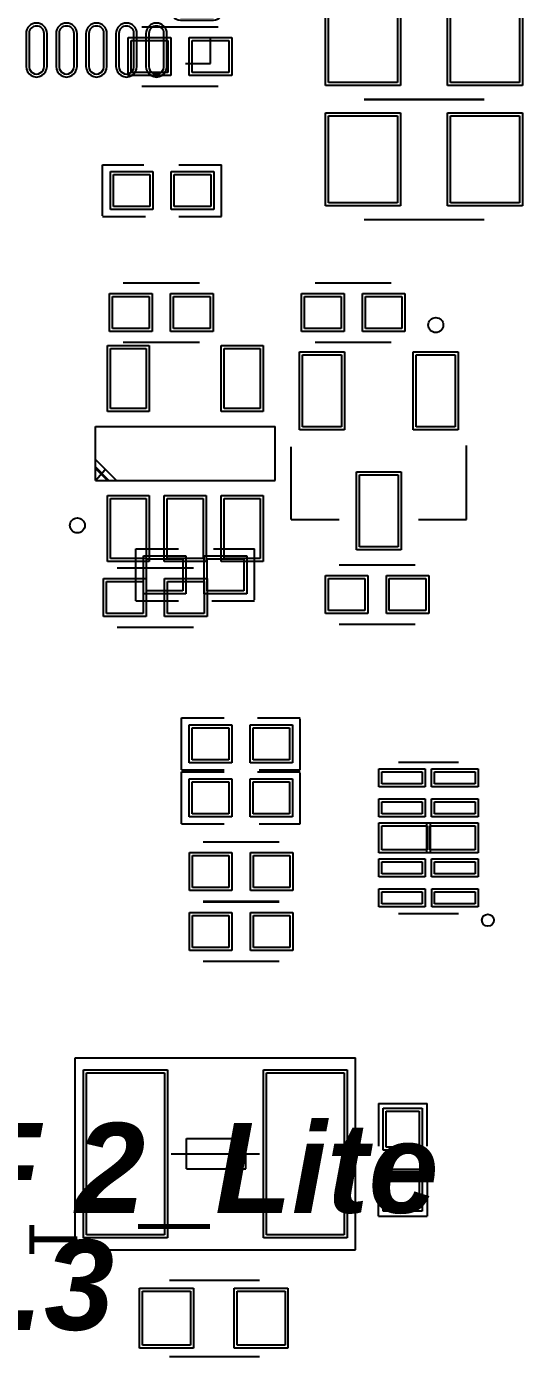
# Model space of a CAD drawing. Header units: inches. Extents: x -5 to 125, y -8 to 83.
# Drawn here: x 99.08 to 107.35, y 39.58 to 61.75 of the extents above; entities that cross this region are included whole.
import ezdxf

# ---------------------------------------------------------------- set-up
doc = ezdxf.new("R2010")
doc.units = ezdxf.units.IN
for name, color, linetype in [('Bottom Overlay', 54, 'Continuous'), ('Bottom Paste', 16, 'Continuous'), ('Bottom Solder', 6, 'Continuous'), ('Top Overlay', 2, 'Continuous'), ('Top Paste', 8, 'Continuous'), ('Top Solder', 216, 'Continuous')]:
    doc.layers.add(name, color=color, linetype=linetype)
doc.styles.add('Arial', font='', dxfattribs={"height": 0.2})
doc.styles.add('Arial_Bold_Italic', font='', dxfattribs={"height": 0.2})
doc.styles.get('Arial').set_extended_font_data('Arial')
doc.styles.get('Arial_Bold_Italic').set_extended_font_data('Arial', italic=True, bold=True)

# ---------------------------------------------------------------- blocks, each defined once
blk = doc.blocks.new('0805C_42')
at = {"layer": 'Top Overlay'}
for p, q in [((-1, 1), (1, 1)), ((-1, -1), (1, -1))]:
    blk.add_line(p, q, dxfattribs=at)
at = {"layer": 'Top Paste'}
for p, q in [((-1.591, 0.725), (-0.441, 0.725)), ((-1.591, -0.725), (-1.591, 0.725)), ((-0.441, 0.725), (-0.441, -0.725)), ((0.441, 0.725), (1.591, 0.725)), ((0.441, -0.725), (0.441, 0.725)), ((1.591, 0.725), (1.591, -0.725)), ((-0.441, -0.725), (-1.591, -0.725)), ((1.591, -0.725), (0.441, -0.725))]:
    blk.add_line(p, q, dxfattribs=at)
at = {"layer": 'Top Solder'}
for p, q in [((-1.641, 0.775), (-0.391, 0.775)), ((-1.641, -0.775), (-1.641, 0.775)), ((-0.391, 0.775), (-0.391, -0.775)), ((0.391, 0.775), (1.641, 0.775)), ((0.391, -0.775), (0.391, 0.775)), ((1.641, 0.775), (1.641, -0.775)), ((-0.391, -0.775), (-1.641, -0.775)), ((1.641, -0.775), (0.391, -0.775))]:
    blk.add_line(p, q, dxfattribs=at)
blk = doc.blocks.new('0805C_43')
at = {"layer": 'Top Overlay'}
for p, q in [((-1, 1), (1, 1)), ((-1, -1), (1, -1))]:
    blk.add_line(p, q, dxfattribs=at)
at = {"layer": 'Top Paste'}
for p, q in [((-1.591, 0.725), (-0.441, 0.725)), ((-1.591, -0.725), (-1.591, 0.725)), ((-0.441, 0.725), (-0.441, -0.725)), ((0.441, 0.725), (1.591, 0.725)), ((0.441, -0.725), (0.441, 0.725)), ((1.591, 0.725), (1.591, -0.725)), ((-0.441, -0.725), (-1.591, -0.725)), ((1.591, -0.725), (0.441, -0.725))]:
    blk.add_line(p, q, dxfattribs=at)
at = {"layer": 'Top Solder'}
for p, q in [((-1.641, 0.775), (-0.391, 0.775)), ((-1.641, -0.775), (-1.641, 0.775)), ((-0.391, 0.775), (-0.391, -0.775)), ((0.391, 0.775), (1.641, 0.775)), ((0.391, -0.775), (0.391, 0.775)), ((1.641, 0.775), (1.641, -0.775)), ((-0.391, -0.775), (-1.641, -0.775)), ((1.641, -0.775), (0.391, -0.775))]:
    blk.add_line(p, q, dxfattribs=at)
blk = doc.blocks.new('SOT_235_58')
at = {"layer": 'Top Overlay'}
for p, q in [((-0.225, 1.5), (-0.45, 1.275)), ((-0.225, 1.5), (-0.45, 1.3)), ((-0.25, 1.5), (-0.45, 1.3)), ((-0.1, 1.5), (-0.45, 1.15)), ((-0.45, 1.5), (0.45, 1.5)), ((-0.45, 1.5), (-0.45, 1.275)), ((-0.45, 1.5), (-0.265, 1.335)), ((-0.45, 1.5), (-0.45, -1.5)), ((-0.1, 1.5), (-0.025, 1.5)), ((0.45, 1.5), (0.45, -1.5)), ((-0.45, -1.5), (0.45, -1.5))]:
    blk.add_line(p, q, dxfattribs=at)
blk.add_circle((-1.2, 1.8), 0.125, dxfattribs=at)
at = {"layer": 'Top Paste'}
for p, q in [((-1.75, 0.65), (-1.75, 1.25)), ((-1.75, 1.25), (-0.75, 1.25)), ((-0.75, 1.25), (-0.75, 0.65)), ((0.75, 0.65), (0.75, 1.25)), ((0.75, 1.25), (1.75, 1.25)), ((1.75, 1.25), (1.75, 0.65)), ((-0.75, 0.65), (-1.75, 0.65)), ((1.75, 0.65), (0.75, 0.65)), ((-1.75, -0.3), (-1.75, 0.3)), ((-1.75, 0.3), (-0.75, 0.3)), ((-0.75, 0.3), (-0.75, -0.3)), ((-0.75, -0.3), (-1.75, -0.3)), ((-1.75, -1.25), (-1.75, -0.65)), ((-1.75, -0.65), (-0.75, -0.65)), ((-0.75, -0.65), (-0.75, -1.25)), ((0.75, -1.25), (0.75, -0.65)), ((0.75, -0.65), (1.75, -0.65)), ((1.75, -0.65), (1.75, -1.25)), ((-0.75, -1.25), (-1.75, -1.25)), ((1.75, -1.25), (0.75, -1.25))]:
    blk.add_line(p, q, dxfattribs=at)
at = {"layer": 'Top Solder'}
for p, q in [((-1.8, 0.6), (-1.8, 1.3)), ((-1.8, 1.3), (-0.7, 1.3)), ((-0.7, 1.3), (-0.7, 0.6)), ((0.7, 0.6), (0.7, 1.3)), ((0.7, 1.3), (1.8, 1.3)), ((1.8, 1.3), (1.8, 0.6)), ((-0.7, 0.6), (-1.8, 0.6)), ((1.8, 0.6), (0.7, 0.6)), ((-1.8, -0.35), (-1.8, 0.35)), ((-1.8, 0.35), (-0.7, 0.35)), ((-0.7, 0.35), (-0.7, -0.35)), ((-0.7, -0.35), (-1.8, -0.35)), ((-1.8, -1.3), (-1.8, -0.6)), ((-1.8, -0.6), (-0.7, -0.6)), ((-0.7, -0.6), (-0.7, -1.3)), ((0.7, -1.3), (0.7, -0.6)), ((0.7, -0.6), (1.8, -0.6)), ((1.8, -0.6), (1.8, -1.3)), ((-0.7, -1.3), (-1.8, -1.3)), ((1.8, -1.3), (0.7, -1.3))]:
    blk.add_line(p, q, dxfattribs=at)
blk = doc.blocks.new('SOT_233_N_84')
at = {"layer": 'Top Overlay'}
for p, q in [((1.143, 1.46), (-0.089, 1.46)), ((1.143, 0.66), (1.143, 1.46)), ((1.143, -1.46), (1.143, -0.66)), ((1.143, -1.46), (-0.064, -1.46))]:
    blk.add_line(p, q, dxfattribs=at)
blk.add_circle((-2.095, 0.95), 0.125, dxfattribs=at)
at = {"layer": 'Top Paste'}
for p, q in [((-1.6, 0.625), (-1.6, 1.275)), ((-1.6, 1.275), (-0.4, 1.275)), ((-0.4, 1.275), (-0.4, 0.625)), ((-0.4, 0.625), (-1.6, 0.625)), ((0.4, -0.325), (0.4, 0.325)), ((0.4, 0.325), (1.6, 0.325)), ((1.6, 0.325), (1.6, -0.325)), ((1.6, -0.325), (0.4, -0.325)), ((-1.6, -1.275), (-1.6, -0.625)), ((-1.6, -0.625), (-0.4, -0.625)), ((-0.4, -0.625), (-0.4, -1.275)), ((-0.4, -1.275), (-1.6, -1.275))]:
    blk.add_line(p, q, dxfattribs=at)
at = {"layer": 'Top Solder'}
for p, q in [((-1.65, 0.575), (-1.65, 1.325)), ((-1.65, 1.325), (-0.35, 1.325)), ((-0.35, 1.325), (-0.35, 0.575)), ((-0.35, 0.575), (-1.65, 0.575)), ((0.35, -0.375), (0.35, 0.375)), ((0.35, 0.375), (1.65, 0.375)), ((1.65, 0.375), (1.65, -0.375)), ((1.65, -0.375), (0.35, -0.375)), ((-1.65, -1.325), (-1.65, -0.575)), ((-1.65, -0.575), (-0.35, -0.575)), ((-0.35, -0.575), (-0.35, -1.325)), ((-0.35, -1.325), (-1.65, -1.325))]:
    blk.add_line(p, q, dxfattribs=at)
blk = doc.blocks.new('QFN32P_0_5BSC_5_5_H_3__65_3_65_85')
at = {"layer": 'Top Overlay'}
for p, q in [((-2.65, 2.21), (-2.65, 2.65)), ((-2.248, 2.65), (-2.65, 2.65)), ((2.65, 2.65), (2.223, 2.65)), ((2.65, 2.235), (2.65, 2.65)), ((-2.65, -2.65), (-2.65, -2.21)), ((2.65, -2.65), (2.65, -2.235)), ((-2.21, -2.65), (-2.65, -2.65)), ((2.65, -2.65), (2.235, -2.65))]:
    blk.add_line(p, q, dxfattribs=at)
blk.add_circle((-3.2, 2.286), 0.125, dxfattribs=at)
at = {"layer": 'Top Paste'}
for p, q in [((-1.875, 2.7), (-1.875, 2.15)), ((-1.625, 2.15), (-1.625, 2.7)), ((-1.375, 2.7), (-1.375, 2.15)), ((-1.125, 2.15), (-1.125, 2.7)), ((-0.875, 2.7), (-0.875, 2.15)), ((-0.625, 2.15), (-0.625, 2.7)), ((-0.375, 2.7), (-0.375, 2.15)), ((-0.125, 2.15), (-0.125, 2.7)), ((0.125, 2.7), (0.125, 2.15)), ((0.375, 2.15), (0.375, 2.7)), ((0.625, 2.7), (0.625, 2.15)), ((0.875, 2.15), (0.875, 2.7)), ((1.125, 2.7), (1.125, 2.15)), ((1.375, 2.15), (1.375, 2.7)), ((1.625, 2.7), (1.625, 2.15)), ((1.875, 2.15), (1.875, 2.7)), ((-2.15, 1.875), (-2.7, 1.875)), ((-1.825, 1.825), (1.825, 1.825)), ((-1.825, -1.825), (-1.825, 1.825)), ((1.825, 1.825), (1.825, -1.825)), ((2.7, 1.875), (2.15, 1.875)), ((-2.7, 1.625), (-2.15, 1.625)), ((2.15, 1.625), (2.7, 1.625)), ((-2.15, 1.375), (-2.7, 1.375)), ((2.7, 1.375), (2.15, 1.375)), ((-2.7, 1.125), (-2.15, 1.125)), ((2.15, 1.125), (2.7, 1.125)), ((-2.15, 0.875), (-2.7, 0.875)), ((2.7, 0.875), (2.15, 0.875)), ((-2.7, 0.625), (-2.15, 0.625)), ((2.15, 0.625), (2.7, 0.625)), ((-2.15, 0.375), (-2.7, 0.375)), ((2.7, 0.375), (2.15, 0.375)), ((-2.7, 0.125), (-2.15, 0.125)), ((2.15, 0.125), (2.7, 0.125)), ((-2.15, -0.125), (-2.7, -0.125)), ((2.7, -0.125), (2.15, -0.125)), ((-2.7, -0.375), (-2.15, -0.375)), ((2.15, -0.375), (2.7, -0.375)), ((-2.15, -0.625), (-2.7, -0.625)), ((2.7, -0.625), (2.15, -0.625)), ((-2.7, -0.875), (-2.15, -0.875)), ((2.15, -0.875), (2.7, -0.875)), ((-2.15, -1.125), (-2.7, -1.125)), ((2.7, -1.125), (2.15, -1.125)), ((-2.7, -1.375), (-2.15, -1.375)), ((2.15, -1.375), (2.7, -1.375)), ((-2.15, -1.625), (-2.7, -1.625)), ((2.7, -1.625), (2.15, -1.625)), ((-2.7, -1.875), (-2.15, -1.875)), ((1.825, -1.825), (-1.825, -1.825)), ((2.15, -1.875), (2.7, -1.875)), ((-1.875, -2.15), (-1.875, -2.7)), ((-1.625, -2.7), (-1.625, -2.15)), ((-1.375, -2.15), (-1.375, -2.7)), ((-1.125, -2.7), (-1.125, -2.15)), ((-0.875, -2.15), (-0.875, -2.7)), ((-0.625, -2.7), (-0.625, -2.15)), ((-0.375, -2.15), (-0.375, -2.7)), ((-0.125, -2.7), (-0.125, -2.15)), ((0.125, -2.15), (0.125, -2.7)), ((0.375, -2.7), (0.375, -2.15)), ((0.625, -2.15), (0.625, -2.7)), ((0.875, -2.7), (0.875, -2.15)), ((1.125, -2.15), (1.125, -2.7)), ((1.375, -2.7), (1.375, -2.15)), ((1.625, -2.15), (1.625, -2.7)), ((1.875, -2.7), (1.875, -2.15))]:
    blk.add_line(p, q, dxfattribs=at)
for centre, start, end in [((-1.75, 2.7), 0, 180), ((-1.25, 2.7), 0, 180), ((-0.75, 2.7), 0, 180), ((-0.25, 2.7), 0, 180), ((0.25, 2.7), 0, 180), ((0.75, 2.7), 0, 180), ((1.25, 2.7), 0, 180), ((1.75, 2.7), 0, 180), ((-1.75, 2.15), 180, 0), ((-1.25, 2.15), 180, 0), ((-0.75, 2.15), 180, 0), ((-0.25, 2.15), 180, 0), ((0.25, 2.15), 180, 0), ((0.75, 2.15), 180, 0), ((1.25, 2.15), 180, 0), ((1.75, 2.15), 180, 0), ((-2.7, 1.75), 90, 270), ((-2.15, 1.75), 270, 90), ((2.15, 1.75), 90, 270), ((2.7, 1.75), 270, 90), ((-2.7, 1.25), 90, 270), ((-2.15, 1.25), 270, 90), ((2.15, 1.25), 90, 270), ((2.7, 1.25), 270, 90), ((-2.7, 0.75), 90, 270), ((-2.15, 0.75), 270, 90), ((2.15, 0.75), 90, 270), ((2.7, 0.75), 270, 90), ((-2.7, 0.25), 90, 270), ((-2.15, 0.25), 270, 90), ((2.15, 0.25), 90, 270), ((2.7, 0.25), 270, 90), ((-2.7, -0.25), 90, 270), ((-2.15, -0.25), 270, 90), ((2.15, -0.25), 90, 270), ((2.7, -0.25), 270, 90), ((-2.7, -0.75), 90, 270), ((-2.15, -0.75), 270, 90), ((2.15, -0.75), 90, 270), ((2.7, -0.75), 270, 90), ((-2.7, -1.25), 90, 270), ((-2.15, -1.25), 270, 90), ((2.15, -1.25), 90, 270), ((2.7, -1.25), 270, 90), ((-2.7, -1.75), 90, 270), ((-2.15, -1.75), 270, 90), ((2.15, -1.75), 90, 270), ((2.7, -1.75), 270, 90), ((-1.75, -2.15), 0, 180), ((-1.25, -2.15), 0, 180), ((-0.75, -2.15), 0, 180), ((-0.25, -2.15), 0, 180), ((0.25, -2.15), 0, 180), ((0.75, -2.15), 0, 180), ((1.25, -2.15), 0, 180), ((1.75, -2.15), 0, 180), ((-1.75, -2.7), 180, 0), ((-1.25, -2.7), 180, 0), ((-0.75, -2.7), 180, 0), ((-0.25, -2.7), 180, 0), ((0.25, -2.7), 180, 0), ((0.75, -2.7), 180, 0), ((1.25, -2.7), 180, 0), ((1.75, -2.7), 180, 0)]:
    blk.add_arc(centre, 0.125, start, end, dxfattribs=at)
at = {"layer": 'Top Solder'}
for p, q in [((-1.925, 2.7), (-1.925, 2.15)), ((-1.575, 2.15), (-1.575, 2.7)), ((-1.425, 2.7), (-1.425, 2.15)), ((-1.075, 2.15), (-1.075, 2.7)), ((-0.925, 2.7), (-0.925, 2.15)), ((-0.575, 2.15), (-0.575, 2.7)), ((-0.425, 2.7), (-0.425, 2.15)), ((-0.075, 2.15), (-0.075, 2.7)), ((0.075, 2.7), (0.075, 2.15)), ((0.425, 2.15), (0.425, 2.7)), ((0.575, 2.7), (0.575, 2.15)), ((0.925, 2.15), (0.925, 2.7)), ((1.075, 2.7), (1.075, 2.15)), ((1.425, 2.15), (1.425, 2.7)), ((1.575, 2.7), (1.575, 2.15)), ((1.925, 2.15), (1.925, 2.7)), ((-2.15, 1.925), (-2.7, 1.925)), ((-1.875, 1.875), (1.875, 1.875)), ((-1.875, -1.875), (-1.875, 1.875)), ((1.875, 1.875), (1.875, -1.875)), ((2.7, 1.925), (2.15, 1.925)), ((-2.7, 1.575), (-2.15, 1.575)), ((2.15, 1.575), (2.7, 1.575)), ((-2.15, 1.425), (-2.7, 1.425)), ((2.7, 1.425), (2.15, 1.425)), ((-2.7, 1.075), (-2.15, 1.075)), ((-2.15, 0.925), (-2.7, 0.925)), ((2.15, 1.075), (2.7, 1.075)), ((2.7, 0.925), (2.15, 0.925)), ((-2.7, 0.575), (-2.15, 0.575)), ((2.15, 0.575), (2.7, 0.575)), ((-2.15, 0.425), (-2.7, 0.425)), ((2.7, 0.425), (2.15, 0.425)), ((-2.7, 0.075), (-2.15, 0.075)), ((2.15, 0.075), (2.7, 0.075)), ((-2.15, -0.075), (-2.7, -0.075)), ((2.7, -0.075), (2.15, -0.075)), ((-2.7, -0.425), (-2.15, -0.425)), ((2.15, -0.425), (2.7, -0.425)), ((-2.15, -0.575), (-2.7, -0.575)), ((2.7, -0.575), (2.15, -0.575)), ((-2.7, -0.925), (-2.15, -0.925)), ((-2.15, -1.075), (-2.7, -1.075)), ((2.15, -0.925), (2.7, -0.925)), ((2.7, -1.075), (2.15, -1.075)), ((-2.7, -1.425), (-2.15, -1.425)), ((2.15, -1.425), (2.7, -1.425)), ((-2.15, -1.575), (-2.7, -1.575)), ((2.7, -1.575), (2.15, -1.575)), ((-2.7, -1.925), (-2.15, -1.925)), ((1.875, -1.875), (-1.875, -1.875)), ((2.15, -1.925), (2.7, -1.925)), ((-1.925, -2.15), (-1.925, -2.7)), ((-1.575, -2.7), (-1.575, -2.15)), ((-1.425, -2.15), (-1.425, -2.7)), ((-1.075, -2.7), (-1.075, -2.15)), ((-0.925, -2.15), (-0.925, -2.7)), ((-0.575, -2.7), (-0.575, -2.15)), ((-0.425, -2.15), (-0.425, -2.7)), ((-0.075, -2.7), (-0.075, -2.15)), ((0.075, -2.15), (0.075, -2.7)), ((0.425, -2.7), (0.425, -2.15)), ((0.575, -2.15), (0.575, -2.7)), ((0.925, -2.7), (0.925, -2.15)), ((1.075, -2.15), (1.075, -2.7)), ((1.425, -2.7), (1.425, -2.15)), ((1.575, -2.15), (1.575, -2.7)), ((1.925, -2.7), (1.925, -2.15))]:
    blk.add_line(p, q, dxfattribs=at)
for centre, start, end in [((-1.75, 2.7), 0, 180), ((-1.25, 2.7), 0, 180), ((-0.75, 2.7), 0, 180), ((-0.25, 2.7), 0, 180), ((0.25, 2.7), 0, 180), ((0.75, 2.7), 0, 180), ((1.25, 2.7), 0, 180), ((1.75, 2.7), 0, 180), ((-1.75, 2.15), 180, 0), ((-1.25, 2.15), 180, 0), ((-0.75, 2.15), 180, 0), ((-0.25, 2.15), 180, 0), ((0.25, 2.15), 180, 0), ((0.75, 2.15), 180, 0), ((1.25, 2.15), 180, 0), ((1.75, 2.15), 180, 0), ((-2.7, 1.75), 90, 270), ((-2.15, 1.75), 270, 90), ((2.15, 1.75), 90, 270), ((2.7, 1.75), 270, 90), ((-2.7, 1.25), 90, 270), ((-2.15, 1.25), 270, 90), ((2.15, 1.25), 90, 270), ((2.7, 1.25), 270, 90), ((-2.7, 0.75), 90, 270), ((-2.15, 0.75), 270, 90), ((2.15, 0.75), 90, 270), ((2.7, 0.75), 270, 90), ((-2.7, 0.25), 90, 270), ((-2.15, 0.25), 270, 90), ((2.15, 0.25), 90, 270), ((2.7, 0.25), 270, 90), ((-2.7, -0.25), 90, 270), ((-2.15, -0.25), 270, 90), ((2.15, -0.25), 90, 270), ((2.7, -0.25), 270, 90), ((-2.7, -0.75), 90, 270), ((-2.15, -0.75), 270, 90), ((2.15, -0.75), 90, 270), ((2.7, -0.75), 270, 90), ((-2.7, -1.25), 90, 270), ((-2.15, -1.25), 270, 90), ((2.15, -1.25), 90, 270), ((2.7, -1.25), 270, 90), ((-2.7, -1.75), 90, 270), ((-2.15, -1.75), 270, 90), ((2.15, -1.75), 90, 270), ((2.7, -1.75), 270, 90), ((-1.75, -2.15), 0, 180), ((-1.25, -2.15), 0, 180), ((-0.75, -2.15), 0, 180), ((-0.25, -2.15), 0, 180), ((0.25, -2.15), 0, 180), ((0.75, -2.15), 0, 180), ((1.25, -2.15), 0, 180), ((1.75, -2.15), 0, 180), ((-1.75, -2.7), 180, 0), ((-1.25, -2.7), 180, 0), ((-0.75, -2.7), 180, 0), ((-0.25, -2.7), 180, 0), ((0.25, -2.7), 180, 0), ((0.75, -2.7), 180, 0), ((1.25, -2.7), 180, 0), ((1.75, -2.7), 180, 0)]:
    blk.add_arc(centre, 0.175, start, end, dxfattribs=at)
blk = doc.blocks.new('0402R_108')
at = {"layer": 'Top Overlay'}
for p, q in [((-0.991, 0.432), (-0.279, 0.432)), ((-0.991, -0.432), (-0.991, 0.432)), ((0.279, 0.432), (0.991, 0.432)), ((0.991, -0.432), (0.991, 0.419)), ((-0.991, -0.432), (-0.279, -0.432)), ((0.305, -0.432), (0.991, -0.432))]:
    blk.add_line(p, q, dxfattribs=at)
at = {"layer": 'Top Paste'}
for p, q in [((-0.813, -0.267), (-0.813, 0.267)), ((-0.813, 0.267), (-0.203, 0.267)), ((-0.203, 0.267), (-0.203, -0.267)), ((0.203, -0.267), (0.203, 0.267)), ((0.203, 0.267), (0.813, 0.267)), ((0.813, 0.267), (0.813, -0.267)), ((-0.203, -0.267), (-0.813, -0.267)), ((0.813, -0.267), (0.203, -0.267))]:
    blk.add_line(p, q, dxfattribs=at)
at = {"layer": 'Top Solder'}
for p, q in [((-0.863, -0.317), (-0.863, 0.317)), ((-0.863, 0.317), (-0.153, 0.317)), ((-0.153, 0.317), (-0.153, -0.317)), ((0.153, -0.317), (0.153, 0.317)), ((0.153, 0.317), (0.863, 0.317)), ((0.863, 0.317), (0.863, -0.317)), ((-0.153, -0.317), (-0.863, -0.317)), ((0.863, -0.317), (0.153, -0.317))]:
    blk.add_line(p, q, dxfattribs=at)
blk = doc.blocks.new('0402R_112')
at = {"layer": 'Top Overlay'}
for p, q in [((-0.991, 0.432), (-0.279, 0.432)), ((-0.991, -0.432), (-0.991, 0.432)), ((0.279, 0.432), (0.991, 0.432)), ((0.991, -0.432), (0.991, 0.419)), ((-0.991, -0.432), (-0.279, -0.432)), ((0.305, -0.432), (0.991, -0.432))]:
    blk.add_line(p, q, dxfattribs=at)
at = {"layer": 'Top Paste'}
for p, q in [((-0.813, -0.267), (-0.813, 0.267)), ((-0.813, 0.267), (-0.203, 0.267)), ((-0.203, 0.267), (-0.203, -0.267)), ((0.203, -0.267), (0.203, 0.267)), ((0.203, 0.267), (0.813, 0.267)), ((0.813, 0.267), (0.813, -0.267)), ((-0.203, -0.267), (-0.813, -0.267)), ((0.813, -0.267), (0.203, -0.267))]:
    blk.add_line(p, q, dxfattribs=at)
at = {"layer": 'Top Solder'}
for p, q in [((-0.863, -0.317), (-0.863, 0.317)), ((-0.863, 0.317), (-0.153, 0.317)), ((-0.153, 0.317), (-0.153, -0.317)), ((0.153, -0.317), (0.153, 0.317)), ((0.153, 0.317), (0.863, 0.317)), ((0.863, 0.317), (0.863, -0.317)), ((-0.153, -0.317), (-0.863, -0.317)), ((0.863, -0.317), (0.153, -0.317))]:
    blk.add_line(p, q, dxfattribs=at)
blk = doc.blocks.new('0402R_B_135')
at = {"layer": 'Bottom Overlay'}
for p, q in [((-0.991, 0.432), (-0.279, 0.432)), ((-0.991, -0.432), (-0.991, 0.432)), ((0.305, 0.432), (0.991, 0.432)), ((0.991, -0.419), (0.991, 0.432)), ((-0.991, -0.432), (-0.279, -0.432)), ((0.279, -0.432), (0.991, -0.432))]:
    blk.add_line(p, q, dxfattribs=at)
at = {"layer": 'Bottom Paste'}
for p, q in [((-0.813, -0.267), (-0.813, 0.267)), ((-0.813, 0.267), (-0.203, 0.267)), ((-0.203, 0.267), (-0.203, -0.267)), ((0.203, -0.267), (0.203, 0.267)), ((0.203, 0.267), (0.813, 0.267)), ((0.813, 0.267), (0.813, -0.267)), ((-0.203, -0.267), (-0.813, -0.267)), ((0.813, -0.267), (0.203, -0.267))]:
    blk.add_line(p, q, dxfattribs=at)
at = {"layer": 'Bottom Solder'}
for p, q in [((-0.863, -0.317), (-0.863, 0.317)), ((-0.863, 0.317), (-0.153, 0.317)), ((-0.153, 0.317), (-0.153, -0.317)), ((0.153, -0.317), (0.153, 0.317)), ((0.153, 0.317), (0.863, 0.317)), ((0.863, 0.317), (0.863, -0.317)), ((-0.153, -0.317), (-0.863, -0.317)), ((0.863, -0.317), (0.153, -0.317))]:
    blk.add_line(p, q, dxfattribs=at)
blk = doc.blocks.new('0402R_139')
at = {"layer": 'Top Overlay'}
for p, q in [((-0.279, 0.432), (-0.991, 0.432)), ((-0.991, 0.432), (-0.991, -0.432)), ((0.991, 0.432), (0.279, 0.432)), ((0.991, 0.419), (0.991, -0.432)), ((-0.279, -0.432), (-0.991, -0.432)), ((0.991, -0.432), (0.305, -0.432))]:
    blk.add_line(p, q, dxfattribs=at)
at = {"layer": 'Top Paste'}
for p, q in [((-0.813, -0.267), (-0.813, 0.267)), ((-0.813, 0.267), (-0.203, 0.267)), ((-0.203, 0.267), (-0.203, -0.267)), ((0.203, -0.267), (0.203, 0.267)), ((0.203, 0.267), (0.813, 0.267)), ((0.813, 0.267), (0.813, -0.267)), ((-0.203, -0.267), (-0.813, -0.267)), ((0.813, -0.267), (0.203, -0.267))]:
    blk.add_line(p, q, dxfattribs=at)
at = {"layer": 'Top Solder'}
for p, q in [((-0.863, -0.317), (-0.863, 0.317)), ((-0.863, 0.317), (-0.153, 0.317)), ((-0.153, 0.317), (-0.153, -0.317)), ((0.153, -0.317), (0.153, 0.317)), ((0.153, 0.317), (0.863, 0.317)), ((0.863, 0.317), (0.863, -0.317)), ((-0.153, -0.317), (-0.863, -0.317)), ((0.863, -0.317), (0.153, -0.317))]:
    blk.add_line(p, q, dxfattribs=at)
blk = doc.blocks.new('M_2_M_K___B_271')
at = {"layer": 'Bottom Overlay', "style": 'Arial', "text_generation_flag": 2}
blk.add_text('1', height=0.8, rotation=180, dxfattribs=at).set_placement((-9.375, -5.05))
blk = doc.blocks.new('1210F_304')
at = {"layer": 'Top Overlay'}
for p, q in [((-2.337, 1.6), (-2.337, -1.6)), ((2.337, 1.6), (-2.337, 1.6)), ((2.337, 1.6), (2.337, -1.6)), ((-0.508, 0.254), (-0.508, -0.254)), ((0.483, 0.254), (-0.508, 0.254)), ((0.483, 0.254), (0.483, -0.254)), ((0, 0), (-0.737, 0)), ((0.737, 0), (0, 0)), ((0.483, -0.254), (-0.508, -0.254)), ((2.337, -1.6), (-2.337, -1.6))]:
    blk.add_line(p, q, dxfattribs=at)
at = {"layer": 'Top Paste'}
for p, q in [((-2.15, -1.35), (-2.15, 1.35)), ((-2.15, 1.35), (-0.85, 1.35)), ((-0.85, 1.35), (-0.85, -1.35)), ((0.85, -1.35), (0.85, 1.35)), ((0.85, 1.35), (2.15, 1.35)), ((2.15, 1.35), (2.15, -1.35)), ((-0.85, -1.35), (-2.15, -1.35)), ((2.15, -1.35), (0.85, -1.35))]:
    blk.add_line(p, q, dxfattribs=at)
at = {"layer": 'Top Solder'}
for p, q in [((-2.2, -1.4), (-2.2, 1.4)), ((-2.2, 1.4), (-0.8, 1.4)), ((-0.8, 1.4), (-0.8, -1.4)), ((0.8, -1.4), (0.8, 1.4)), ((0.8, 1.4), (2.2, 1.4)), ((2.2, 1.4), (2.2, -1.4)), ((-0.8, -1.4), (-2.2, -1.4)), ((2.2, -1.4), (0.8, -1.4))]:
    blk.add_line(p, q, dxfattribs=at)
blk = doc.blocks.new('0402TVS_309')
at = {"layer": 'Top Overlay'}
for p, q in [((-0.94, -0.406), (-0.94, 0.406)), ((-0.229, 0.406), (-0.94, 0.406)), ((0.229, 0.406), (0.94, 0.406)), ((0.94, -0.406), (0.94, 0.406)), ((-0.94, -0.406), (-0.229, -0.406)), ((0.94, -0.406), (0.229, -0.406))]:
    blk.add_line(p, q, dxfattribs=at)
at = {"layer": 'Top Paste'}
for p, q in [((-0.808, -0.275), (-0.808, 0.275)), ((-0.808, 0.275), (-0.208, 0.275)), ((-0.208, 0.275), (-0.208, -0.275)), ((0.208, -0.275), (0.208, 0.275)), ((0.208, 0.275), (0.808, 0.275)), ((0.808, 0.275), (0.808, -0.275)), ((-0.208, -0.275), (-0.808, -0.275)), ((0.808, -0.275), (0.208, -0.275))]:
    blk.add_line(p, q, dxfattribs=at)
at = {"layer": 'Top Solder'}
for p, q in [((-0.858, -0.325), (-0.858, 0.325)), ((-0.858, 0.325), (-0.158, 0.325)), ((-0.158, 0.325), (-0.158, -0.325)), ((0.158, -0.325), (0.158, 0.325)), ((0.158, 0.325), (0.858, 0.325)), ((0.858, 0.325), (0.858, -0.325)), ((-0.158, -0.325), (-0.858, -0.325)), ((0.858, -0.325), (0.158, -0.325))]:
    blk.add_line(p, q, dxfattribs=at)
blk = doc.blocks.new('DFN_10L_310')
at = {"layer": 'Top Overlay'}
for p, q in [((-1.26, 0.5), (-1.26, -0.5)), ((1.26, 0.5), (1.26, -0.5))]:
    blk.add_line(p, q, dxfattribs=at)
blk.add_circle((-1.372, -0.991), 0.1, dxfattribs=at)
at = {"layer": 'Top Paste'}
for p, q in [((-1.1, 0.103), (-1.1, 0.777)), ((-1.1, 0.777), (-0.9, 0.777)), ((-0.9, 0.777), (-0.9, 0.103)), ((-0.6, 0.104), (-0.6, 0.779)), ((-0.6, 0.779), (-0.4, 0.779)), ((-0.4, 0.779), (-0.4, 0.104)), ((-0.2, 0.022), (-0.2, 0.777)), ((-0.2, 0.777), (0.2, 0.777)), ((0.2, 0.777), (0.2, 0.022)), ((0.4, 0.104), (0.4, 0.779)), ((0.4, 0.779), (0.6, 0.779)), ((0.6, 0.779), (0.6, 0.104)), ((0.9, 0.104), (0.9, 0.779)), ((0.9, 0.779), (1.1, 0.779)), ((1.1, 0.779), (1.1, 0.104)), ((-0.9, 0.103), (-1.1, 0.103)), ((-0.4, 0.104), (-0.6, 0.104)), ((0.2, 0.022), (-0.2, 0.022)), ((0.6, 0.104), (0.4, 0.104)), ((1.1, 0.104), (0.9, 0.104)), ((-1.1, -0.778), (-1.1, -0.103)), ((-1.1, -0.103), (-0.9, -0.103)), ((-0.9, -0.103), (-0.9, -0.778)), ((-0.6, -0.777), (-0.6, -0.102)), ((-0.6, -0.102), (-0.4, -0.102)), ((-0.4, -0.102), (-0.4, -0.777)), ((-0.2, -0.777), (-0.2, -0.022)), ((-0.2, -0.022), (0.2, -0.022)), ((0.2, -0.022), (0.2, -0.777)), ((0.4, -0.777), (0.4, -0.102)), ((0.4, -0.102), (0.6, -0.102)), ((0.6, -0.102), (0.6, -0.777)), ((0.9, -0.777), (0.9, -0.102)), ((0.9, -0.102), (1.1, -0.102)), ((1.1, -0.102), (1.1, -0.777)), ((-0.9, -0.778), (-1.1, -0.778)), ((-0.4, -0.777), (-0.6, -0.777)), ((0.2, -0.777), (-0.2, -0.777)), ((0.6, -0.777), (0.4, -0.777)), ((1.1, -0.777), (0.9, -0.777))]:
    blk.add_line(p, q, dxfattribs=at)
at = {"layer": 'Top Solder'}
for p, q in [((-1.15, 0.053), (-1.15, 0.827)), ((-1.15, 0.827), (-0.85, 0.827)), ((-0.85, 0.827), (-0.85, 0.053)), ((-0.65, 0.054), (-0.65, 0.829)), ((-0.65, 0.829), (-0.35, 0.829)), ((-0.35, 0.829), (-0.35, 0.054)), ((-0.25, -0.028), (-0.25, 0.827)), ((-0.25, 0.827), (0.25, 0.827)), ((0.25, 0.827), (0.25, -0.028)), ((0.35, 0.054), (0.35, 0.829)), ((0.35, 0.829), (0.65, 0.829)), ((0.65, 0.829), (0.65, 0.054)), ((0.85, 0.054), (0.85, 0.829)), ((0.85, 0.829), (1.15, 0.829)), ((1.15, 0.829), (1.15, 0.054)), ((-0.85, 0.053), (-1.15, 0.053)), ((-0.35, 0.054), (-0.65, 0.054)), ((-0.25, -0.827), (-0.25, 0.028)), ((-0.25, 0.028), (0.25, 0.028)), ((0.25, 0.028), (0.25, -0.827)), ((0.65, 0.054), (0.35, 0.054)), ((1.15, 0.054), (0.85, 0.054)), ((-1.15, -0.828), (-1.15, -0.054)), ((-1.15, -0.054), (-0.85, -0.054)), ((-0.85, -0.054), (-0.85, -0.828)), ((-0.65, -0.827), (-0.65, -0.052)), ((-0.65, -0.052), (-0.35, -0.052)), ((-0.35, -0.052), (-0.35, -0.827)), ((0.25, -0.028), (-0.25, -0.028)), ((0.35, -0.827), (0.35, -0.052)), ((0.35, -0.052), (0.65, -0.052)), ((0.65, -0.052), (0.65, -0.827)), ((0.85, -0.827), (0.85, -0.052)), ((0.85, -0.052), (1.15, -0.052)), ((1.15, -0.052), (1.15, -0.827)), ((-0.85, -0.828), (-1.15, -0.828)), ((-0.35, -0.827), (-0.65, -0.827)), ((0.25, -0.827), (-0.25, -0.827)), ((0.65, -0.827), (0.35, -0.827)), ((1.15, -0.827), (0.85, -0.827))]:
    blk.add_line(p, q, dxfattribs=at)
blk = doc.blocks.new('0402C_347')
at = {"layer": 'Top Overlay'}
for p, q in [((-0.635, 0.495), (0.635, 0.495)), ((-0.635, -0.495), (0.635, -0.495))]:
    blk.add_line(p, q, dxfattribs=at)
at = {"layer": 'Top Paste'}
for p, q in [((-0.813, -0.267), (-0.813, 0.267)), ((-0.813, 0.267), (-0.203, 0.267)), ((-0.203, 0.267), (-0.203, -0.267)), ((0.203, -0.267), (0.203, 0.267)), ((0.203, 0.267), (0.813, 0.267)), ((0.813, 0.267), (0.813, -0.267)), ((-0.203, -0.267), (-0.813, -0.267)), ((0.813, -0.267), (0.203, -0.267))]:
    blk.add_line(p, q, dxfattribs=at)
at = {"layer": 'Top Solder'}
for p, q in [((-0.863, -0.317), (-0.863, 0.317)), ((-0.863, 0.317), (-0.153, 0.317)), ((-0.153, 0.317), (-0.153, -0.317)), ((0.153, -0.317), (0.153, 0.317)), ((0.153, 0.317), (0.863, 0.317)), ((0.863, 0.317), (0.863, -0.317)), ((-0.153, -0.317), (-0.863, -0.317)), ((0.863, -0.317), (0.153, -0.317))]:
    blk.add_line(p, q, dxfattribs=at)
blk = doc.blocks.new('0402C_348')
at = {"layer": 'Top Overlay'}
for p, q in [((-0.635, 0.495), (0.635, 0.495)), ((-0.635, -0.495), (0.635, -0.495))]:
    blk.add_line(p, q, dxfattribs=at)
at = {"layer": 'Top Paste'}
for p, q in [((-0.813, -0.267), (-0.813, 0.267)), ((-0.813, 0.267), (-0.203, 0.267)), ((-0.203, 0.267), (-0.203, -0.267)), ((0.203, -0.267), (0.203, 0.267)), ((0.203, 0.267), (0.813, 0.267)), ((0.813, 0.267), (0.813, -0.267)), ((-0.203, -0.267), (-0.813, -0.267)), ((0.813, -0.267), (0.203, -0.267))]:
    blk.add_line(p, q, dxfattribs=at)
at = {"layer": 'Top Solder'}
for p, q in [((-0.863, -0.317), (-0.863, 0.317)), ((-0.863, 0.317), (-0.153, 0.317)), ((-0.153, 0.317), (-0.153, -0.317)), ((0.153, -0.317), (0.153, 0.317)), ((0.153, 0.317), (0.863, 0.317)), ((0.863, 0.317), (0.863, -0.317)), ((-0.153, -0.317), (-0.863, -0.317)), ((0.863, -0.317), (0.153, -0.317))]:
    blk.add_line(p, q, dxfattribs=at)
blk = doc.blocks.new('0603C_351')
at = {"layer": 'Top Overlay'}
for p, q in [((0.738, 0.635), (-0.762, 0.635)), ((0.738, -0.635), (-0.762, -0.635))]:
    blk.add_line(p, q, dxfattribs=at)
at = {"layer": 'Top Paste'}
for p, q in [((-1.187, -0.45), (-1.187, 0.45)), ((-1.187, 0.45), (-0.387, 0.45)), ((-0.387, 0.45), (-0.387, -0.45)), ((0.387, -0.45), (0.387, 0.45)), ((0.387, 0.45), (1.187, 0.45)), ((1.187, 0.45), (1.187, -0.45)), ((-0.387, -0.45), (-1.187, -0.45)), ((1.187, -0.45), (0.387, -0.45))]:
    blk.add_line(p, q, dxfattribs=at)
at = {"layer": 'Top Solder'}
for p, q in [((-1.237, -0.5), (-1.237, 0.5)), ((-1.237, 0.5), (-0.337, 0.5)), ((-0.337, 0.5), (-0.337, -0.5)), ((0.337, -0.5), (0.337, 0.5)), ((0.337, 0.5), (1.237, 0.5)), ((1.237, 0.5), (1.237, -0.5)), ((-0.337, -0.5), (-1.237, -0.5)), ((1.237, -0.5), (0.337, -0.5))]:
    blk.add_line(p, q, dxfattribs=at)
blk = doc.blocks.new('0402C_361')
at = {"layer": 'Top Overlay'}
for p, q in [((0.635, 0.495), (-0.635, 0.495)), ((0.635, -0.495), (-0.635, -0.495))]:
    blk.add_line(p, q, dxfattribs=at)
at = {"layer": 'Top Paste'}
for p, q in [((-0.813, -0.267), (-0.813, 0.267)), ((-0.813, 0.267), (-0.203, 0.267)), ((-0.203, 0.267), (-0.203, -0.267)), ((0.203, -0.267), (0.203, 0.267)), ((0.203, 0.267), (0.813, 0.267)), ((0.813, 0.267), (0.813, -0.267)), ((-0.203, -0.267), (-0.813, -0.267)), ((0.813, -0.267), (0.203, -0.267))]:
    blk.add_line(p, q, dxfattribs=at)
at = {"layer": 'Top Solder'}
for p, q in [((-0.863, -0.317), (-0.863, 0.317)), ((-0.863, 0.317), (-0.153, 0.317)), ((-0.153, 0.317), (-0.153, -0.317)), ((0.153, -0.317), (0.153, 0.317)), ((0.153, 0.317), (0.863, 0.317)), ((0.863, 0.317), (0.863, -0.317)), ((-0.153, -0.317), (-0.863, -0.317)), ((0.863, -0.317), (0.153, -0.317))]:
    blk.add_line(p, q, dxfattribs=at)
blk = doc.blocks.new('0402C_362')
at = {"layer": 'Top Overlay'}
for p, q in [((0.635, 0.495), (-0.635, 0.495)), ((0.635, -0.495), (-0.635, -0.495))]:
    blk.add_line(p, q, dxfattribs=at)
at = {"layer": 'Top Paste'}
for p, q in [((-0.813, -0.267), (-0.813, 0.267)), ((-0.813, 0.267), (-0.203, 0.267)), ((-0.203, 0.267), (-0.203, -0.267)), ((0.203, -0.267), (0.203, 0.267)), ((0.203, 0.267), (0.813, 0.267)), ((0.813, 0.267), (0.813, -0.267)), ((-0.203, -0.267), (-0.813, -0.267)), ((0.813, -0.267), (0.203, -0.267))]:
    blk.add_line(p, q, dxfattribs=at)
at = {"layer": 'Top Solder'}
for p, q in [((-0.863, -0.317), (-0.863, 0.317)), ((-0.863, 0.317), (-0.153, 0.317)), ((-0.153, 0.317), (-0.153, -0.317)), ((0.153, -0.317), (0.153, 0.317)), ((0.153, 0.317), (0.863, 0.317)), ((0.863, 0.317), (0.863, -0.317)), ((-0.153, -0.317), (-0.863, -0.317)), ((0.863, -0.317), (0.153, -0.317))]:
    blk.add_line(p, q, dxfattribs=at)
blk = doc.blocks.new('0402C_363')
at = {"layer": 'Top Overlay'}
for p, q in [((0.635, 0.495), (-0.635, 0.495)), ((0.635, -0.495), (-0.635, -0.495))]:
    blk.add_line(p, q, dxfattribs=at)
at = {"layer": 'Top Paste'}
for p, q in [((-0.813, -0.267), (-0.813, 0.267)), ((-0.813, 0.267), (-0.203, 0.267)), ((-0.203, 0.267), (-0.203, -0.267)), ((0.203, -0.267), (0.203, 0.267)), ((0.203, 0.267), (0.813, 0.267)), ((0.813, 0.267), (0.813, -0.267)), ((-0.203, -0.267), (-0.813, -0.267)), ((0.813, -0.267), (0.203, -0.267))]:
    blk.add_line(p, q, dxfattribs=at)
at = {"layer": 'Top Solder'}
for p, q in [((-0.863, -0.317), (-0.863, 0.317)), ((-0.863, 0.317), (-0.153, 0.317)), ((-0.153, 0.317), (-0.153, -0.317)), ((0.153, -0.317), (0.153, 0.317)), ((0.153, 0.317), (0.863, 0.317)), ((0.863, 0.317), (0.863, -0.317)), ((-0.153, -0.317), (-0.863, -0.317)), ((0.863, -0.317), (0.153, -0.317))]:
    blk.add_line(p, q, dxfattribs=at)
blk = doc.blocks.new('0402C_364')
at = {"layer": 'Top Overlay'}
for p, q in [((0.635, 0.495), (-0.635, 0.495)), ((0.635, -0.495), (-0.635, -0.495))]:
    blk.add_line(p, q, dxfattribs=at)
at = {"layer": 'Top Paste'}
for p, q in [((-0.813, -0.267), (-0.813, 0.267)), ((-0.813, 0.267), (-0.203, 0.267)), ((-0.203, 0.267), (-0.203, -0.267)), ((0.203, -0.267), (0.203, 0.267)), ((0.203, 0.267), (0.813, 0.267)), ((0.813, 0.267), (0.813, -0.267)), ((-0.203, -0.267), (-0.813, -0.267)), ((0.813, -0.267), (0.203, -0.267))]:
    blk.add_line(p, q, dxfattribs=at)
at = {"layer": 'Top Solder'}
for p, q in [((-0.863, -0.317), (-0.863, 0.317)), ((-0.863, 0.317), (-0.153, 0.317)), ((-0.153, 0.317), (-0.153, -0.317)), ((0.153, -0.317), (0.153, 0.317)), ((0.153, 0.317), (0.863, 0.317)), ((0.863, 0.317), (0.863, -0.317)), ((-0.153, -0.317), (-0.863, -0.317)), ((0.863, -0.317), (0.153, -0.317))]:
    blk.add_line(p, q, dxfattribs=at)
blk = doc.blocks.new('0402C_B_383')
at = {"layer": 'Bottom Overlay'}
for p, q in [((-0.635, 0.495), (0.635, 0.495)), ((-0.635, -0.495), (0.635, -0.495))]:
    blk.add_line(p, q, dxfattribs=at)
at = {"layer": 'Bottom Paste'}
for p, q in [((-0.813, -0.267), (-0.813, 0.267)), ((-0.813, 0.267), (-0.203, 0.267)), ((-0.203, 0.267), (-0.203, -0.267)), ((0.203, -0.267), (0.203, 0.267)), ((0.203, 0.267), (0.813, 0.267)), ((0.813, 0.267), (0.813, -0.267)), ((-0.203, -0.267), (-0.813, -0.267)), ((0.813, -0.267), (0.203, -0.267))]:
    blk.add_line(p, q, dxfattribs=at)
at = {"layer": 'Bottom Solder'}
for p, q in [((-0.863, -0.317), (-0.863, 0.317)), ((-0.863, 0.317), (-0.153, 0.317)), ((-0.153, 0.317), (-0.153, -0.317)), ((0.153, -0.317), (0.153, 0.317)), ((0.153, 0.317), (0.863, 0.317)), ((0.863, 0.317), (0.863, -0.317)), ((-0.153, -0.317), (-0.863, -0.317)), ((0.863, -0.317), (0.153, -0.317))]:
    blk.add_line(p, q, dxfattribs=at)

msp = doc.modelspace()

# ---------------------------------------------------------------- block references
for name, p, rotation in [('QFN32P_0_5BSC_5_5_H_3__65_3_65_85', (99.497, 63.782), 270), ('M_2_M_K___B_271', (94.075, 50.58), 90), ('0402R_139', (101.341, 59.013), 180), ('0402C_363', (101.328, 56.982), 180), ('0402C_361', (104.528, 56.982), 180), ('SOT_233_N_84', (104.956, 54.677), 270), ('SOT_235_58', (101.728, 54.632), 90), ('0402C_362', (104.928, 52.282), 180), ('0402C_364', (101.228, 52.232), 180), ('DFN_10L_310', (105.784, 48.224), 90), ('1210F_304', (102.23, 42.96), 180), ('0402TVS_309', (105.354, 42.859), 270), ('0603C_351', (102.204, 40.217), 180)]:
    msp.add_blockref(name, p, dxfattribs=dict(rotation=rotation))
for name, p in [('0805C_42', (105.71, 61.54)), ('0402C_B_383', (101.641, 61.247)), ('0805C_43', (105.71, 59.534)), ('0402R_B_135', (101.892, 52.609)), ('0402R_112', (102.655, 49.792)), ('0402R_108', (102.655, 48.892)), ('0402C_348', (102.66, 47.665)), ('0402C_347', (102.66, 46.665))]:
    msp.add_blockref(name, p)

# ---------------------------------------------------------------- texts
at = {"layer": 'Top Overlay', "style": 'Arial_Bold_Italic'}
for s, p in [('ELF 2 & ELF 2_Lite', (86.973, 41.974)), ('V1.3', (96.229, 40.023))]:
    msp.add_text(s, height=1.5, rotation=360, dxfattribs=at).set_placement(p)

doc.saveas('drawing.dxf')
